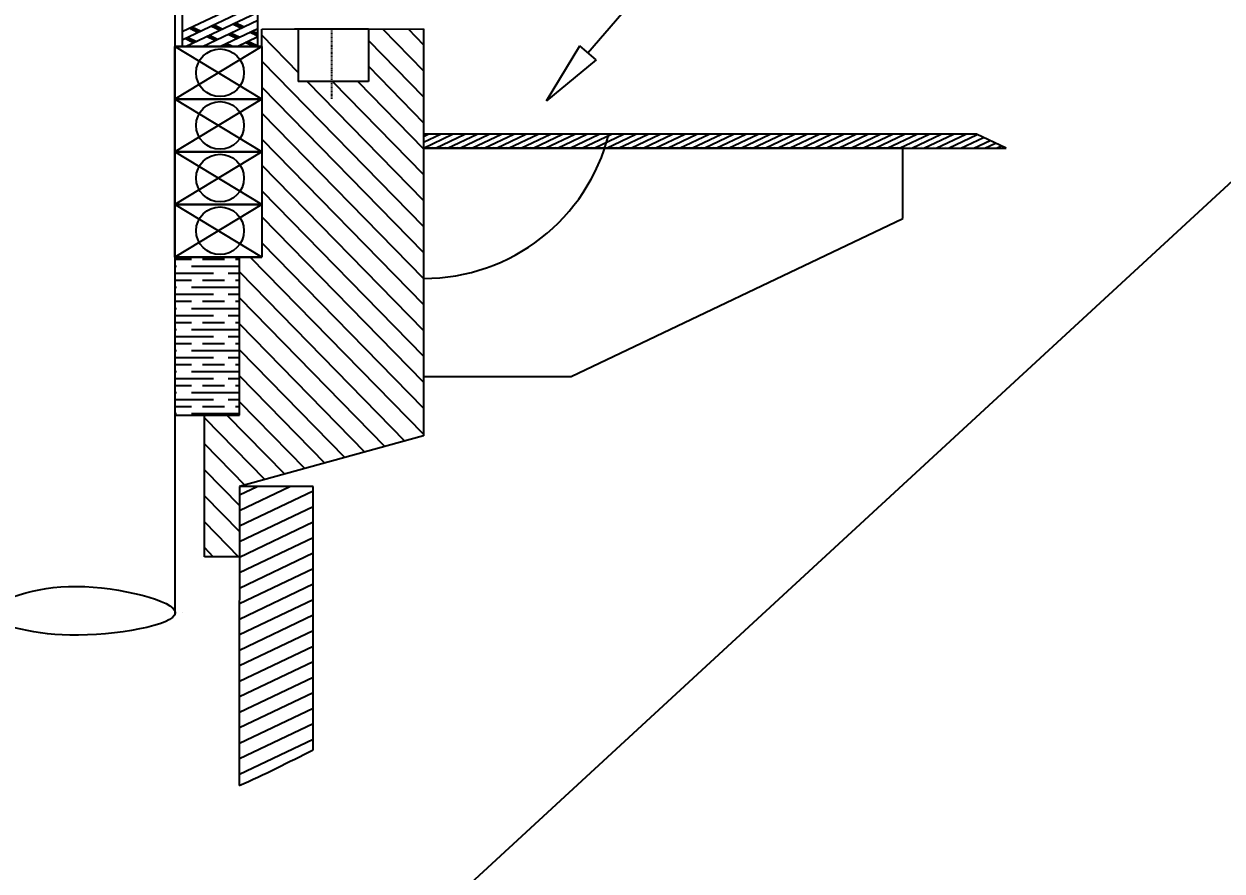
# Model space of a CAD drawing. Header units: millimetres. Extents: x 3739 to 12124, y 1417 to 5764.
# Drawn here: x 4859.5 to 5047.7, y 4742.3 to 4875.4 of the extents above; entities that cross this region are included whole.
import ezdxf
from ezdxf import colors
from ezdxf.entities.mleader import LeaderData, LeaderLine
from ezdxf.math import Vec2, Vec3

# ---------------------------------------------------------------- set-up
doc = ezdxf.new("R2010")
doc.units = ezdxf.units.MM
doc.header["$MEASUREMENT"] = 0
doc.linetypes.add('CENTER', pattern=[2, 1.25, -0.25, 0.25, -0.25])
doc.styles.get("Standard").update_dxf_attribs({"font": 'arial.ttf'})

# ---------------------------------------------------------------- blocks, each defined once
blk = doc.blocks.new('_ClosedBlank')
at = {"color": 0, "linetype": 'ByBlock', "lineweight": -2}
for p, q in [((-1, 0.167), (0, 0)), ((-1, 0.167), (-1, -0.167)), ((0, 0), (-1, -0.167))]:
    blk.add_line(p, q, dxfattribs=at)

msp = doc.modelspace()

# ---------------------------------------------------------------- linework, layer by layer
for p, q in [((4883.16004, 4932.31254), (4883.16004, 4782.55967)), ((4883.17998, 4932.2707), (4883.17998, 4782.59787)), ((4884.33787, 4895.33546), (4884.33787, 4871.8954)), ((4896.21603, 4871.8954), (4896.21603, 4891.19898)), ((4896.82393, 4874.64), (4922.25894, 4874.64824)), ((4896.82393, 4871.8954), (4896.82393, 4874.64018)), ((4901.99578, 4874.64421), (4913.57473, 4874.64421)), ((4902.57473, 4874.64421), (4902.57473, 4866.37125)), ((4913.57473, 4874.64421), (4913.57473, 4866.37125)), ((4922.25894, 4874.64824), (4922.25894, 4810.70487)), ((4883.17998, 4871.8954), (4883.17998, 4838.80356)), ((4896.82393, 4871.8954), (4883.17998, 4871.8954)), ((4883.17998, 4863.62244), (4883.17998, 4871.8954)), ((4883.17998, 4871.8954), (4896.82393, 4871.8954)), ((4896.82393, 4863.62244), (4883.17998, 4871.8954)), ((4883.17998, 4871.8954), (4896.82393, 4871.8954)), ((4896.82393, 4871.8954), (4883.17998, 4863.62244)), ((4884.33787, 4871.8954), (4896.21603, 4871.8954)), ((4896.82393, 4871.8954), (4896.82393, 4863.62244)), ((4913.57473, 4866.37125), (4902.57473, 4866.37125)), ((4896.82393, 4863.62244), (4883.17998, 4863.62244)), ((4883.17998, 4855.34948), (4883.17998, 4863.62244)), ((4883.17998, 4863.62244), (4896.82393, 4863.62244)), ((4896.82393, 4855.34948), (4883.17998, 4863.62244)), ((4883.17998, 4863.62244), (4896.82393, 4863.62244)), ((4896.82393, 4863.62244), (4883.17998, 4855.34948)), ((4896.82393, 4863.62244), (4896.82393, 4855.34948)), ((4922.25894, 4858.10232), (4922.25894, 4855.8962)), ((5009.13489, 4858.10232), (4922.25894, 4858.10232)), ((4922.25894, 4858.10232), (4922.25894, 4855.8962)), ((5009.13489, 4858.10232), (4922.25894, 4858.10232)), ((5013.76647, 4855.8962), (5009.13489, 4858.10232)), ((4922.25894, 4855.8962), (4922.25894, 4820.0467)), ((4997.52209, 4855.8962), (4922.25894, 4855.8962)), ((4922.25894, 4855.8962), (5013.76647, 4855.8962)), ((4997.52209, 4855.8962), (4922.25894, 4855.8962)), ((4922.25894, 4855.8962), (5013.76647, 4855.8962)), ((4997.52209, 4844.86559), (4997.52209, 4855.8962)), ((4997.52209, 4844.86559), (4997.52209, 4855.8962)), ((4896.82393, 4855.34948), (4883.17998, 4855.34948)), ((4883.17998, 4847.07652), (4883.17998, 4855.34948)), ((4883.17998, 4855.34948), (4896.82393, 4855.34948)), ((4896.82393, 4847.07652), (4883.17998, 4855.34948)), ((4883.17998, 4855.34948), (4896.82393, 4855.34948)), ((4896.82393, 4855.34948), (4883.17998, 4847.07652)), ((4896.82393, 4855.34948), (4896.82393, 4847.07652)), ((4896.82393, 4847.07652), (4883.17998, 4847.07652)), ((4883.17998, 4838.80356), (4883.17998, 4847.07652)), ((4883.17998, 4847.07652), (4896.82393, 4847.07652)), ((4896.82393, 4838.80356), (4883.17998, 4847.07652)), ((4883.17998, 4847.07652), (4896.82393, 4847.07652)), ((4896.82393, 4847.07652), (4883.17998, 4838.80356)), ((4896.82393, 4847.07652), (4896.82393, 4838.80356)), ((4945.41683, 4820.0467), (4997.52209, 4844.86559)), ((4945.41683, 4820.0467), (4997.52209, 4844.86559)), ((4893.31157, 4838.809), (4883.17998, 4838.79811)), ((4883.17998, 4838.80356), (4896.82393, 4838.80356)), ((4896.82393, 4838.80356), (4883.17998, 4838.80356)), ((4883.17998, 4838.79811), (4883.17998, 4813.97986)), ((4893.31157, 4813.97986), (4893.31157, 4838.809)), ((4893.31157, 4813.97986), (4893.31157, 4838.80356)), ((4893.31157, 4813.97986), (4893.31157, 4838.80356)), ((4893.31157, 4838.80356), (4896.82393, 4838.80356)), ((4922.25894, 4820.0467), (4945.41683, 4820.0467)), ((4883.17998, 4813.97986), (4893.31157, 4813.97986)), ((4887.81157, 4791.71359), (4887.81157, 4813.97986)), ((4887.81157, 4813.97986), (4893.31157, 4813.97986)), ((4888.24577, 4813.97986), (4893.31157, 4813.97986)), ((4922.25894, 4810.70487), (4893.31157, 4802.74421)), ((4893.31157, 4802.74421), (4893.31157, 4791.71359)), ((4893.31157, 4791.71359), (4887.81157, 4791.71359)), ((4884.35491, 4782.90237), (4884.35491, 4782.90266))]:
    msp.add_line(p, q)
at = {"linetype": 'Continuous'}
for p, q in [((4884.33787, 4874.22774), (4896.21603, 4879.88557)), ((4884.33787, 4872.94077), (4896.21603, 4878.59859)), ((4884.8451, 4871.8954), (4896.21603, 4877.31162)), ((4886.78095, 4874.10446), (4885.43, 4874.74794)), ((4885.65516, 4874.64069), (4886.06454, 4874.83569)), ((4887.19032, 4874.29945), (4885.83938, 4874.94294)), ((4885.88032, 4874.53345), (4886.28969, 4874.72844)), ((4886.10547, 4874.4262), (4886.51485, 4874.62119)), ((4886.33063, 4874.31895), (4886.74001, 4874.51395)), ((4887.547, 4871.8954), (4896.21603, 4876.02465)), ((4890.17878, 4874.43595), (4888.82783, 4875.07943)), ((4889.05299, 4874.97219), (4889.46237, 4875.16718)), ((4890.58816, 4874.63094), (4889.23721, 4875.27443)), ((4889.27815, 4874.86494), (4889.68753, 4875.05993)), ((4889.50331, 4874.75769), (4889.91269, 4874.95269)), ((4889.72847, 4874.65044), (4890.13784, 4874.84544)), ((4889.95362, 4874.5432), (4890.363, 4874.73819)), ((4890.24889, 4871.8954), (4896.21603, 4874.73768)), ((4893.57662, 4874.76744), (4892.22567, 4875.41093)), ((4892.45083, 4875.30368), (4892.8602, 4875.49867)), ((4893.98599, 4874.96244), (4892.63505, 4875.60592)), ((4892.67598, 4875.19643), (4893.08536, 4875.39143)), ((4892.90114, 4875.08918), (4893.31052, 4875.28418)), ((4893.1263, 4874.98194), (4893.53568, 4875.17693)), ((4893.35146, 4874.87469), (4893.76084, 4875.06968)), ((4915.81727, 4874.64616), (4922.25894, 4868.06615)), ((4919.80849, 4874.64745), (4922.25894, 4872.14438)), ((4886.08501, 4872.48599), (4884.73406, 4873.12948)), ((4884.95922, 4873.02223), (4885.36859, 4873.21723)), ((4886.49438, 4872.68099), (4885.14344, 4873.32447)), ((4885.18437, 4872.91498), (4885.59375, 4873.10998)), ((4885.40953, 4872.80774), (4885.81891, 4873.00273)), ((4885.63469, 4872.70049), (4886.04407, 4872.89548)), ((4885.85985, 4872.59324), (4886.26922, 4872.78824)), ((4886.55579, 4874.2117), (4886.96517, 4874.4067)), ((4889.48284, 4872.81749), (4888.13189, 4873.46097)), ((4888.35705, 4873.35372), (4888.76643, 4873.54872)), ((4889.89222, 4873.01248), (4888.54127, 4873.65597)), ((4888.58221, 4873.24648), (4888.99159, 4873.44147)), ((4888.80737, 4873.13923), (4889.21674, 4873.33422)), ((4889.03252, 4873.03198), (4889.4419, 4873.22698)), ((4889.25768, 4872.92473), (4889.66706, 4873.11973)), ((4892.88067, 4873.14898), (4891.52973, 4873.79246)), ((4891.75488, 4873.68522), (4892.16426, 4873.88021)), ((4893.29005, 4873.34397), (4891.9391, 4873.98746)), ((4891.98004, 4873.57797), (4892.38942, 4873.77296)), ((4892.2052, 4873.47072), (4892.61458, 4873.66572)), ((4892.43036, 4873.36347), (4892.83974, 4873.55847)), ((4892.65552, 4873.25623), (4893.06489, 4873.45122)), ((4892.95078, 4871.8954), (4896.21603, 4873.45071)), ((4895.99194, 4872.057), (4894.641, 4872.70049)), ((4896.21603, 4873.51023), (4894.92756, 4874.12396)), ((4895.15272, 4874.01671), (4895.5621, 4874.2117)), ((4896.21603, 4873.90022), (4895.33694, 4874.31895)), ((4895.37788, 4873.90946), (4895.78725, 4874.10446)), ((4895.60303, 4873.80221), (4896.01241, 4873.99721)), ((4895.82819, 4873.69497), (4896.21603, 4873.8797)), ((4896.05335, 4873.58772), (4896.21603, 4873.66521)), ((4896.82393, 4873.65626), (4902.57473, 4867.78196)), ((4913.57473, 4872.85864), (4922.25894, 4863.98793)), ((4888.14366, 4871.8954), (4887.84533, 4872.0375)), ((4887.99731, 4871.8954), (4888.07049, 4871.93026)), ((4891.41868, 4871.8954), (4890.83379, 4872.174)), ((4891.05894, 4872.06675), (4891.46832, 4872.26175)), ((4892.23744, 4871.8954), (4891.24316, 4872.369)), ((4891.2841, 4871.95951), (4891.69348, 4872.1545)), ((4891.59983, 4871.8954), (4891.91864, 4872.04725)), ((4892.05015, 4871.8954), (4892.14379, 4871.94001)), ((4895.51246, 4871.8954), (4894.23162, 4872.50549)), ((4894.45678, 4872.39825), (4894.86615, 4872.59324)), ((4894.68193, 4872.291), (4895.09131, 4872.48599)), ((4894.90709, 4872.18375), (4895.31647, 4872.37875)), ((4895.13225, 4872.0765), (4895.54163, 4872.2715)), ((4895.35741, 4871.96926), (4895.76679, 4872.16425)), ((4895.65267, 4871.8954), (4896.21603, 4872.16374)), ((4896.82393, 4869.57804), (4922.25894, 4843.59679)), ((4913.57473, 4868.78041), (4922.25894, 4859.9097)), ((4896.82393, 4865.49981), (4922.25894, 4839.51856)), ((4903.95577, 4866.37125), (4922.25894, 4847.67501)), ((4907.94826, 4866.37125), (4922.25894, 4851.75324)), ((4911.94075, 4866.37125), (4922.25894, 4855.83147)), ((4896.82393, 4861.42158), (4922.25894, 4835.44033)), ((4922.25894, 4857.76154), (4922.97439, 4858.10232)), ((4922.25894, 4856.84749), (4924.89335, 4858.10232)), ((4922.25894, 4855.93345), (4926.81231, 4858.10232)), ((4923.70937, 4857.99539), (4923.70937, 4857.99539)), ((4924.09969, 4855.8962), (4928.73127, 4858.10232)), ((4925.62832, 4857.99539), (4925.62832, 4857.99539)), ((4926.01864, 4855.8962), (4930.65022, 4858.10232)), ((4927.54728, 4857.99539), (4927.54728, 4857.99539)), ((4927.9376, 4855.8962), (4932.56918, 4858.10232)), ((4929.46624, 4857.99539), (4929.46624, 4857.99539)), ((4929.85656, 4855.8962), (4934.48814, 4858.10232)), ((4931.3852, 4857.99539), (4931.3852, 4857.99539)), ((4931.77552, 4855.8962), (4936.4071, 4858.10232)), ((4933.30415, 4857.99539), (4933.30415, 4857.99539)), ((4933.69447, 4855.8962), (4938.32605, 4858.10232)), ((4935.22311, 4857.99539), (4935.22311, 4857.99539)), ((4935.61343, 4855.8962), (4940.24501, 4858.10232)), ((4937.14207, 4857.99539), (4937.14207, 4857.99539)), ((4937.53239, 4855.8962), (4942.16397, 4858.10232)), ((4939.06103, 4857.99539), (4939.06103, 4857.99539)), ((4939.45135, 4855.8962), (4944.08293, 4858.10232)), ((4940.97998, 4857.99539), (4940.97998, 4857.99539)), ((4941.3703, 4855.8962), (4946.00188, 4858.10232)), ((4942.89894, 4857.99539), (4942.89894, 4857.99539)), ((4943.28926, 4855.8962), (4947.92084, 4858.10232)), ((4944.8179, 4857.99539), (4944.8179, 4857.99539)), ((4945.20822, 4855.8962), (4949.8398, 4858.10232)), ((4946.73686, 4857.99539), (4946.73686, 4857.99539)), ((4947.12718, 4855.8962), (4951.75876, 4858.10232)), ((4948.65581, 4857.99539), (4948.65581, 4857.99539)), ((4949.04613, 4855.8962), (4953.67771, 4858.10232)), ((4950.57477, 4857.99539), (4950.57477, 4857.99539)), ((4950.96509, 4855.8962), (4955.59667, 4858.10232)), ((4952.49373, 4857.99539), (4952.49373, 4857.99539)), ((4952.88405, 4855.8962), (4957.51563, 4858.10232)), ((4954.41269, 4857.99539), (4954.41269, 4857.99539)), ((4954.80301, 4855.8962), (4959.43459, 4858.10232)), ((4956.33164, 4857.99539), (4956.33164, 4857.99539)), ((4956.72197, 4855.8962), (4961.35354, 4858.10232)), ((4956.72197, 4855.8962), (4961.35354, 4858.10232)), ((4958.2506, 4857.99539), (4958.2506, 4857.99539)), ((4958.64092, 4855.8962), (4963.2725, 4858.10232)), ((4958.64092, 4855.8962), (4963.2725, 4858.10232)), ((4960.16956, 4857.99539), (4960.16956, 4857.99539)), ((4960.16956, 4857.99539), (4960.16956, 4857.99539)), ((4960.55988, 4855.8962), (4965.19146, 4858.10232)), ((4960.55988, 4855.8962), (4965.19146, 4858.10232)), ((4962.08852, 4857.99539), (4962.08852, 4857.99539)), ((4962.08852, 4857.99539), (4962.08852, 4857.99539)), ((4962.47884, 4855.8962), (4967.11042, 4858.10232)), ((4962.47884, 4855.8962), (4967.11042, 4858.10232)), ((4964.00747, 4857.99539), (4964.00747, 4857.99539)), ((4964.00747, 4857.99539), (4964.00747, 4857.99539)), ((4964.3978, 4855.8962), (4969.02937, 4858.10232)), ((4964.3978, 4855.8962), (4969.02937, 4858.10232)), ((4965.92643, 4857.99539), (4965.92643, 4857.99539)), ((4965.92643, 4857.99539), (4965.92643, 4857.99539)), ((4966.31675, 4855.8962), (4970.94833, 4858.10232)), ((4966.31675, 4855.8962), (4970.94833, 4858.10232)), ((4967.84539, 4857.99539), (4967.84539, 4857.99539)), ((4967.84539, 4857.99539), (4967.84539, 4857.99539)), ((4968.23571, 4855.8962), (4972.86729, 4858.10232)), ((4968.23571, 4855.8962), (4972.86729, 4858.10232)), ((4969.76435, 4857.99539), (4969.76435, 4857.99539)), ((4969.76435, 4857.99539), (4969.76435, 4857.99539)), ((4970.15467, 4855.8962), (4974.78625, 4858.10232)), ((4970.15467, 4855.8962), (4974.78625, 4858.10232)), ((4971.6833, 4857.99539), (4971.6833, 4857.99539)), ((4971.6833, 4857.99539), (4971.6833, 4857.99539)), ((4972.07363, 4855.8962), (4976.7052, 4858.10232)), ((4972.07363, 4855.8962), (4976.7052, 4858.10232)), ((4973.60226, 4857.99539), (4973.60226, 4857.99539)), ((4973.99258, 4855.8962), (4978.62416, 4858.10232)), ((4975.52122, 4857.99539), (4975.52122, 4857.99539)), ((4975.91154, 4855.8962), (4980.54312, 4858.10232)), ((4977.44018, 4857.99539), (4977.44018, 4857.99539)), ((4977.8305, 4855.8962), (4982.46208, 4858.10232)), ((4979.35913, 4857.99539), (4979.35913, 4857.99539)), ((4979.74946, 4855.8962), (4984.38103, 4858.10232)), ((4981.27809, 4857.99539), (4981.27809, 4857.99539)), ((4981.66841, 4855.8962), (4986.29999, 4858.10232)), ((4983.19705, 4857.99539), (4983.19705, 4857.99539)), ((4983.58737, 4855.8962), (4988.21895, 4858.10232)), ((4985.11601, 4857.99539), (4985.11601, 4857.99539)), ((4985.50633, 4855.8962), (4990.13791, 4858.10232)), ((4987.03497, 4857.99539), (4987.03497, 4857.99539)), ((4987.42529, 4855.8962), (4992.05686, 4858.10232)), ((4988.95392, 4857.99539), (4988.95392, 4857.99539)), ((4989.34424, 4855.8962), (4993.97582, 4858.10232)), ((4990.87288, 4857.99539), (4990.87288, 4857.99539)), ((4991.2632, 4855.8962), (4995.89478, 4858.10232)), ((4992.79184, 4857.99539), (4992.79184, 4857.99539)), ((4993.18216, 4855.8962), (4997.81374, 4858.10232)), ((4994.7108, 4857.99539), (4994.7108, 4857.99539)), ((4995.10112, 4855.8962), (4999.73269, 4858.10232)), ((4996.62975, 4857.99539), (4996.62975, 4857.99539)), ((4997.02007, 4855.8962), (5001.65165, 4858.10232)), ((4998.54871, 4857.99539), (4998.54871, 4857.99539)), ((4998.93903, 4855.8962), (5003.57061, 4858.10232)), ((5000.46767, 4857.99539), (5000.46767, 4857.99539)), ((5000.85799, 4855.8962), (5005.48957, 4858.10232)), ((5002.38663, 4857.99539), (5002.38663, 4857.99539)), ((5002.77695, 4855.8962), (5007.40853, 4858.10232)), ((5004.30558, 4857.99539), (5004.30558, 4857.99539)), ((5004.6959, 4855.8962), (5009.23119, 4858.05646)), ((5006.66448, 4855.8962), (5010.21547, 4857.58762)), ((4896.82393, 4857.34335), (4922.25894, 4831.3621)), ((4922.74989, 4857.53836), (4922.74989, 4857.53836)), ((4922.74989, 4856.62432), (4922.74989, 4856.62432)), ((4923.70937, 4857.08134), (4923.70937, 4857.08134)), ((4923.70937, 4856.1673), (4923.70937, 4856.1673)), ((4924.66884, 4857.53836), (4924.66884, 4857.53836)), ((4924.66884, 4856.62432), (4924.66884, 4856.62432)), ((4925.62832, 4857.08134), (4925.62832, 4857.08134)), ((4925.62832, 4856.1673), (4925.62832, 4856.1673)), ((4926.5878, 4857.53836), (4926.5878, 4857.53836)), ((4926.5878, 4856.62432), (4926.5878, 4856.62432)), ((4927.54728, 4857.08134), (4927.54728, 4857.08134)), ((4927.54728, 4856.1673), (4927.54728, 4856.1673)), ((4928.50676, 4857.53836), (4928.50676, 4857.53836)), ((4928.50676, 4856.62432), (4928.50676, 4856.62432)), ((4929.46624, 4857.08134), (4929.46624, 4857.08134)), ((4929.46624, 4856.1673), (4929.46624, 4856.1673)), ((4930.42572, 4857.53836), (4930.42572, 4857.53836)), ((4930.42572, 4856.62432), (4930.42572, 4856.62432)), ((4931.3852, 4857.08134), (4931.3852, 4857.08134)), ((4931.3852, 4856.1673), (4931.3852, 4856.1673)), ((4932.34467, 4857.53836), (4932.34467, 4857.53836)), ((4932.34467, 4856.62432), (4932.34467, 4856.62432)), ((4933.30415, 4857.08134), (4933.30415, 4857.08134)), ((4933.30415, 4856.1673), (4933.30415, 4856.1673)), ((4934.26363, 4857.53836), (4934.26363, 4857.53836)), ((4934.26363, 4856.62432), (4934.26363, 4856.62432)), ((4935.22311, 4857.08134), (4935.22311, 4857.08134)), ((4935.22311, 4856.1673), (4935.22311, 4856.1673)), ((4936.18259, 4857.53836), (4936.18259, 4857.53836)), ((4936.18259, 4856.62432), (4936.18259, 4856.62432)), ((4937.14207, 4857.08134), (4937.14207, 4857.08134)), ((4937.14207, 4856.1673), (4937.14207, 4856.1673)), ((4938.10155, 4857.53836), (4938.10155, 4857.53836)), ((4938.10155, 4856.62432), (4938.10155, 4856.62432)), ((4939.06103, 4857.08134), (4939.06103, 4857.08134)), ((4939.06103, 4856.1673), (4939.06103, 4856.1673)), ((4940.02051, 4857.53836), (4940.02051, 4857.53836)), ((4940.02051, 4856.62432), (4940.02051, 4856.62432)), ((4940.97998, 4857.08134), (4940.97998, 4857.08134)), ((4940.97998, 4856.1673), (4940.97998, 4856.1673)), ((4941.93946, 4857.53836), (4941.93946, 4857.53836)), ((4941.93946, 4856.62432), (4941.93946, 4856.62432)), ((4942.89894, 4857.08134), (4942.89894, 4857.08134)), ((4942.89894, 4856.1673), (4942.89894, 4856.1673)), ((4943.85842, 4857.53836), (4943.85842, 4857.53836)), ((4943.85842, 4856.62432), (4943.85842, 4856.62432)), ((4944.8179, 4857.08134), (4944.8179, 4857.08134)), ((4944.8179, 4856.1673), (4944.8179, 4856.1673)), ((4945.77738, 4857.53836), (4945.77738, 4857.53836)), ((4945.77738, 4856.62432), (4945.77738, 4856.62432)), ((4946.73686, 4857.08134), (4946.73686, 4857.08134)), ((4946.73686, 4856.1673), (4946.73686, 4856.1673)), ((4947.69634, 4857.53836), (4947.69634, 4857.53836)), ((4947.69634, 4856.62432), (4947.69634, 4856.62432)), ((4948.65581, 4857.08134), (4948.65581, 4857.08134)), ((4948.65581, 4856.1673), (4948.65581, 4856.1673)), ((4949.61529, 4857.53836), (4949.61529, 4857.53836)), ((4949.61529, 4856.62432), (4949.61529, 4856.62432)), ((4950.57477, 4857.08134), (4950.57477, 4857.08134)), ((4950.57477, 4856.1673), (4950.57477, 4856.1673)), ((4951.53425, 4857.53836), (4951.53425, 4857.53836)), ((4951.53425, 4856.62432), (4951.53425, 4856.62432)), ((4952.49373, 4857.08134), (4952.49373, 4857.08134)), ((4952.49373, 4856.1673), (4952.49373, 4856.1673)), ((4953.45321, 4857.53836), (4953.45321, 4857.53836)), ((4953.45321, 4856.62432), (4953.45321, 4856.62432)), ((4954.41269, 4857.08134), (4954.41269, 4857.08134)), ((4954.41269, 4856.1673), (4954.41269, 4856.1673)), ((4955.37217, 4857.53836), (4955.37217, 4857.53836)), ((4955.37217, 4856.62432), (4955.37217, 4856.62432)), ((4956.33164, 4857.08134), (4956.33164, 4857.08134)), ((4956.33164, 4856.1673), (4956.33164, 4856.1673)), ((4957.29112, 4857.53836), (4957.29112, 4857.53836)), ((4957.29112, 4856.62432), (4957.29112, 4856.62432)), ((4958.2506, 4857.08134), (4958.2506, 4857.08134)), ((4958.2506, 4856.1673), (4958.2506, 4856.1673)), ((4959.21008, 4857.53836), (4959.21008, 4857.53836)), ((4959.21008, 4856.62432), (4959.21008, 4856.62432)), ((4960.16956, 4857.08134), (4960.16956, 4857.08134)), ((4960.16956, 4857.08134), (4960.16956, 4857.08134)), ((4960.16956, 4856.1673), (4960.16956, 4856.1673)), ((4960.16956, 4856.1673), (4960.16956, 4856.1673)), ((4961.12904, 4857.53836), (4961.12904, 4857.53836)), ((4961.12904, 4857.53836), (4961.12904, 4857.53836)), ((4961.12904, 4856.62432), (4961.12904, 4856.62432)), ((4961.12904, 4856.62432), (4961.12904, 4856.62432)), ((4962.08852, 4857.08134), (4962.08852, 4857.08134)), ((4962.08852, 4857.08134), (4962.08852, 4857.08134)), ((4962.08852, 4856.1673), (4962.08852, 4856.1673)), ((4962.08852, 4856.1673), (4962.08852, 4856.1673)), ((4963.048, 4857.53836), (4963.048, 4857.53836)), ((4963.048, 4857.53836), (4963.048, 4857.53836)), ((4963.048, 4856.62432), (4963.048, 4856.62432)), ((4963.048, 4856.62432), (4963.048, 4856.62432)), ((4964.00747, 4857.08134), (4964.00747, 4857.08134)), ((4964.00747, 4857.08134), (4964.00747, 4857.08134)), ((4964.00747, 4856.1673), (4964.00747, 4856.1673)), ((4964.00747, 4856.1673), (4964.00747, 4856.1673)), ((4964.96695, 4857.53836), (4964.96695, 4857.53836)), ((4964.96695, 4857.53836), (4964.96695, 4857.53836)), ((4964.96695, 4856.62432), (4964.96695, 4856.62432)), ((4964.96695, 4856.62432), (4964.96695, 4856.62432)), ((4965.92643, 4857.08134), (4965.92643, 4857.08134)), ((4965.92643, 4857.08134), (4965.92643, 4857.08134)), ((4965.92643, 4856.1673), (4965.92643, 4856.1673)), ((4965.92643, 4856.1673), (4965.92643, 4856.1673)), ((4966.88591, 4857.53836), (4966.88591, 4857.53836)), ((4966.88591, 4857.53836), (4966.88591, 4857.53836)), ((4966.88591, 4856.62432), (4966.88591, 4856.62432)), ((4966.88591, 4856.62432), (4966.88591, 4856.62432)), ((4967.84539, 4857.08134), (4967.84539, 4857.08134)), ((4967.84539, 4857.08134), (4967.84539, 4857.08134)), ((4967.84539, 4856.1673), (4967.84539, 4856.1673)), ((4967.84539, 4856.1673), (4967.84539, 4856.1673)), ((4968.80487, 4857.53836), (4968.80487, 4857.53836)), ((4968.80487, 4857.53836), (4968.80487, 4857.53836)), ((4968.80487, 4856.62432), (4968.80487, 4856.62432)), ((4968.80487, 4856.62432), (4968.80487, 4856.62432)), ((4969.76435, 4857.08134), (4969.76435, 4857.08134)), ((4969.76435, 4857.08134), (4969.76435, 4857.08134)), ((4969.76435, 4856.1673), (4969.76435, 4856.1673)), ((4969.76435, 4856.1673), (4969.76435, 4856.1673)), ((4970.72383, 4857.53836), (4970.72383, 4857.53836)), ((4970.72383, 4857.53836), (4970.72383, 4857.53836)), ((4970.72383, 4856.62432), (4970.72383, 4856.62432)), ((4970.72383, 4856.62432), (4970.72383, 4856.62432)), ((4971.6833, 4857.08134), (4971.6833, 4857.08134)), ((4971.6833, 4857.08134), (4971.6833, 4857.08134)), ((4971.6833, 4856.1673), (4971.6833, 4856.1673)), ((4971.6833, 4856.1673), (4971.6833, 4856.1673)), ((4972.64278, 4857.53836), (4972.64278, 4857.53836)), ((4972.64278, 4857.53836), (4972.64278, 4857.53836)), ((4972.64278, 4856.62432), (4972.64278, 4856.62432)), ((4972.64278, 4856.62432), (4972.64278, 4856.62432)), ((4973.60226, 4857.08134), (4973.60226, 4857.08134)), ((4973.60226, 4856.1673), (4973.60226, 4856.1673)), ((4974.56174, 4857.53836), (4974.56174, 4857.53836)), ((4974.56174, 4856.62432), (4974.56174, 4856.62432)), ((4975.52122, 4857.08134), (4975.52122, 4857.08134)), ((4975.52122, 4856.1673), (4975.52122, 4856.1673)), ((4976.4807, 4857.53836), (4976.4807, 4857.53836)), ((4976.4807, 4856.62432), (4976.4807, 4856.62432)), ((4977.44018, 4857.08134), (4977.44018, 4857.08134)), ((4977.44018, 4856.1673), (4977.44018, 4856.1673)), ((4978.39966, 4857.53836), (4978.39966, 4857.53836)), ((4978.39966, 4856.62432), (4978.39966, 4856.62432)), ((4979.35913, 4857.08134), (4979.35913, 4857.08134)), ((4979.35913, 4856.1673), (4979.35913, 4856.1673)), ((4980.31861, 4857.53836), (4980.31861, 4857.53836)), ((4980.31861, 4856.62432), (4980.31861, 4856.62432)), ((4981.27809, 4857.08134), (4981.27809, 4857.08134)), ((4981.27809, 4856.1673), (4981.27809, 4856.1673)), ((4982.23757, 4857.53836), (4982.23757, 4857.53836)), ((4982.23757, 4856.62432), (4982.23757, 4856.62432)), ((4983.19705, 4857.08134), (4983.19705, 4857.08134)), ((4983.19705, 4856.1673), (4983.19705, 4856.1673)), ((4984.15653, 4857.53836), (4984.15653, 4857.53836)), ((4984.15653, 4856.62432), (4984.15653, 4856.62432)), ((4985.11601, 4857.08134), (4985.11601, 4857.08134)), ((4985.11601, 4856.1673), (4985.11601, 4856.1673)), ((4986.07549, 4857.53836), (4986.07549, 4857.53836)), ((4986.07549, 4856.62432), (4986.07549, 4856.62432)), ((4987.03497, 4857.08134), (4987.03497, 4857.08134)), ((4987.03497, 4856.1673), (4987.03497, 4856.1673)), ((4987.99444, 4857.53836), (4987.99444, 4857.53836)), ((4987.99444, 4856.62432), (4987.99444, 4856.62432)), ((4988.95392, 4857.08134), (4988.95392, 4857.08134)), ((4988.95392, 4856.1673), (4988.95392, 4856.1673)), ((4989.9134, 4857.53836), (4989.9134, 4857.53836)), ((4989.9134, 4856.62432), (4989.9134, 4856.62432)), ((4990.87288, 4857.08134), (4990.87288, 4857.08134)), ((4990.87288, 4856.1673), (4990.87288, 4856.1673)), ((4991.83236, 4857.53836), (4991.83236, 4857.53836)), ((4991.83236, 4856.62432), (4991.83236, 4856.62432)), ((4992.79184, 4857.08134), (4992.79184, 4857.08134)), ((4992.79184, 4856.1673), (4992.79184, 4856.1673)), ((4993.75132, 4857.53836), (4993.75132, 4857.53836)), ((4993.75132, 4856.62432), (4993.75132, 4856.62432)), ((4994.7108, 4857.08134), (4994.7108, 4857.08134)), ((4994.7108, 4856.1673), (4994.7108, 4856.1673)), ((4995.67027, 4857.53836), (4995.67027, 4857.53836)), ((4995.67027, 4856.62432), (4995.67027, 4856.62432)), ((4996.62975, 4857.08134), (4996.62975, 4857.08134)), ((4996.62975, 4856.1673), (4996.62975, 4856.1673)), ((4997.58923, 4857.53836), (4997.58923, 4857.53836)), ((4997.58923, 4856.62432), (4997.58923, 4856.62432)), ((4998.54871, 4857.08134), (4998.54871, 4857.08134)), ((4998.54871, 4856.1673), (4998.54871, 4856.1673)), ((4999.50819, 4857.53836), (4999.50819, 4857.53836)), ((4999.50819, 4856.62432), (4999.50819, 4856.62432)), ((5000.46767, 4857.08134), (5000.46767, 4857.08134)), ((5000.46767, 4856.1673), (5000.46767, 4856.1673)), ((5001.42715, 4857.53836), (5001.42715, 4857.53836)), ((5001.42715, 4856.62432), (5001.42715, 4856.62432)), ((5002.38663, 4857.08134), (5002.38663, 4857.08134)), ((5002.38663, 4856.1673), (5002.38663, 4856.1673)), ((5003.3461, 4857.53836), (5003.3461, 4857.53836)), ((5003.3461, 4856.62432), (5003.3461, 4856.62432)), ((5004.30558, 4857.08134), (5004.30558, 4857.08134)), ((5004.30558, 4856.1673), (5004.30558, 4856.1673)), ((5008.66691, 4855.8962), (5011.24126, 4857.12242)), ((5010.41564, 4855.8962), (5012.11562, 4856.70594)), ((5012.22656, 4855.8962), (5013.02108, 4856.27465)), ((4896.82393, 4853.26512), (4922.25894, 4827.28388)), ((4896.82393, 4849.1869), (4922.25894, 4823.20565)), ((4896.82393, 4845.10867), (4922.25894, 4819.12742)), ((4896.82393, 4841.03044), (4922.25894, 4815.04919)), ((4895.0115, 4838.80356), (4922.25894, 4810.97096)), ((4885.76966, 4838.41331), (4883.17998, 4838.41331)), ((4883.45387, 4837.31025), (4883.17998, 4837.31025)), ((4893.31157, 4837.31025), (4885.76966, 4837.31025)), ((4890.98018, 4838.41331), (4887.5065, 4838.41331)), ((4893.31157, 4838.41331), (4892.71703, 4838.41331)), ((4889.24334, 4836.20719), (4883.17998, 4836.20719)), ((4885.76966, 4835.10412), (4883.17998, 4835.10412)), ((4890.98018, 4835.10412), (4887.5065, 4835.10412)), ((4893.31157, 4836.20719), (4891.55913, 4836.20719)), ((4893.31157, 4835.10412), (4892.71703, 4835.10412)), ((4893.31157, 4836.46177), (4919.31857, 4809.89625)), ((4883.45387, 4834.00106), (4883.17998, 4834.00106)), ((4893.31157, 4834.00106), (4885.76966, 4834.00106)), ((4889.24334, 4832.898), (4883.17998, 4832.898)), ((4885.76966, 4831.79494), (4883.17998, 4831.79494)), ((4890.98018, 4831.79494), (4887.5065, 4831.79494)), ((4893.31157, 4832.898), (4891.55913, 4832.898)), ((4893.31157, 4831.79494), (4892.71703, 4831.79494)), ((4893.31157, 4832.38355), (4916.17295, 4809.03119)), ((4883.45387, 4830.69188), (4883.17998, 4830.69188)), ((4889.24334, 4829.58882), (4883.17998, 4829.58882)), ((4893.31157, 4830.69188), (4885.76966, 4830.69188)), ((4893.31157, 4829.58882), (4891.55913, 4829.58882)), ((4885.76966, 4828.48576), (4883.17998, 4828.48576)), ((4890.98018, 4828.48576), (4887.5065, 4828.48576)), ((4893.31157, 4828.48576), (4892.71703, 4828.48576)), ((4893.31157, 4828.30532), (4913.02734, 4808.16614)), ((4883.45387, 4827.38269), (4883.17998, 4827.38269)), ((4889.24334, 4826.27963), (4883.17998, 4826.27963)), ((4893.31157, 4827.38269), (4885.76966, 4827.38269)), ((4893.31157, 4826.27963), (4891.55913, 4826.27963)), ((4885.76966, 4825.17657), (4883.17998, 4825.17657)), ((4883.45387, 4824.07351), (4883.17998, 4824.07351)), ((4893.31157, 4824.07351), (4885.76966, 4824.07351)), ((4890.98018, 4825.17657), (4887.5065, 4825.17657)), ((4893.31157, 4825.17657), (4892.71703, 4825.17657)), ((4893.31157, 4824.22709), (4909.88172, 4807.30108)), ((4889.24334, 4822.97045), (4883.17998, 4822.97045)), ((4885.76966, 4821.86739), (4883.17998, 4821.86739)), ((4890.98018, 4821.86739), (4887.5065, 4821.86739)), ((4893.31157, 4822.97045), (4891.55913, 4822.97045)), ((4893.31157, 4821.86739), (4892.71703, 4821.86739)), ((4883.45387, 4820.76432), (4883.17998, 4820.76432)), ((4893.31157, 4820.76432), (4885.76966, 4820.76432)), ((4893.31157, 4820.14886), (4906.73611, 4806.43602)), ((4889.24334, 4819.66126), (4883.17998, 4819.66126)), ((4885.76966, 4818.5582), (4883.17998, 4818.5582)), ((4890.98018, 4818.5582), (4887.5065, 4818.5582)), ((4893.31157, 4819.66126), (4891.55913, 4819.66126)), ((4893.31157, 4818.5582), (4892.71703, 4818.5582)), ((4883.45387, 4817.45514), (4883.17998, 4817.45514)), ((4889.24334, 4816.35208), (4883.17998, 4816.35208)), ((4893.31157, 4817.45514), (4885.76966, 4817.45514)), ((4893.31157, 4816.35208), (4891.55913, 4816.35208)), ((4885.76966, 4815.24902), (4883.17998, 4815.24902)), ((4890.98018, 4815.24902), (4887.5065, 4815.24902)), ((4893.31157, 4815.24902), (4892.71703, 4815.24902)), ((4893.31157, 4816.07063), (4903.59049, 4805.57096)), ((4883.45387, 4814.14596), (4883.17998, 4814.14596)), ((4893.31157, 4814.14596), (4885.76966, 4814.14596)), ((4887.81157, 4813.5323), (4897.29926, 4803.84084)), ((4891.3659, 4813.97986), (4900.44488, 4804.7059)), ((4887.81157, 4809.45407), (4894.15365, 4802.97578)), ((4887.81157, 4805.37584), (4893.31157, 4799.75772)), ((4887.81157, 4801.29761), (4893.31157, 4795.67949)), ((4893.31157, 4801.41454), (4896.10311, 4802.74421)), ((4893.31157, 4798.97709), (4901.22033, 4802.74421)), ((4893.31157, 4796.53965), (4904.89052, 4802.05495)), ((4893.31157, 4794.1022), (4904.89052, 4799.61751)), ((4887.81157, 4797.21938), (4893.2016, 4791.71359)), ((4893.31157, 4791.66476), (4904.89052, 4797.18007)), ((4893.31157, 4789.22731), (4904.89052, 4794.74262)), ((4887.81157, 4793.14116), (4889.20912, 4791.71359)), ((4893.31157, 4786.78987), (4904.89052, 4792.30518)), ((4893.31157, 4784.35242), (4904.89052, 4789.86773)), ((4893.31157, 4781.91498), (4904.89052, 4787.43029)), ((4893.31157, 4779.47754), (4904.89052, 4784.99284)), ((4893.31157, 4777.04009), (4904.89052, 4782.5554)), ((4893.31157, 4774.60265), (4904.89052, 4780.11795)), ((4893.31157, 4772.1652), (4904.89052, 4777.68051)), ((4893.31157, 4769.72776), (4904.89052, 4775.24307)), ((4893.31157, 4767.29031), (4904.89052, 4772.80562)), ((4893.31157, 4764.85287), (4904.89052, 4770.36818)), ((4893.31157, 4762.41542), (4904.89052, 4767.93073)), ((4893.31157, 4759.97798), (4904.89052, 4765.49329)), ((4893.31157, 4757.54054), (4904.89052, 4763.05584))]:
    msp.add_line(p, q, dxfattribs=at)
at = {"linetype": 'CENTER', "ltscale": 0.1}
msp.add_line((4907.78525, 4874.64421), (4907.78525, 4863.6136), dxfattribs=at)
at = {"linetype": 'ByBlock', "lineweight": -2}
msp.add_lwpolyline([(4948.07932, 4870.89749), (5078.90859, 5022.40557)], dxfattribs=at)
for centre in [(4890.27695, 4867.75892), (4890.27695, 4859.48596), (4890.27695, 4851.213), (4890.27695, 4842.94004)]:
    msp.add_circle(centre, 3.75)
msp.add_arc((4922.25894, 4865.44033), 30, 270, 345.841788)
for points in [[(4893.31157, 4802.74421), (4893.31157, 4787.57711), (4893.31157, 4772.41002), (4893.27205, 4755.74737)], [(4904.89052, 4802.74421), (4901.03087, 4802.74421), (4897.17122, 4802.74421), (4893.31157, 4802.74421)], [(4904.89052, 4761.38985), (4904.89052, 4775.17463), (4904.89052, 4788.95942), (4904.89052, 4802.74421)], [(4893.27205, 4755.74737), (4897.24168, 4757.46841), (4901.0661, 4759.42913), (4904.89052, 4761.38985)]]:
    msp.add_open_spline(points, degree=3)
msp.add_open_spline([(4818.16004, 4782.88383), (4821.41973, 4781.17929), (4832.2442, 4777.34314), (4851.39916, 4782.50707), (4865.27719, 4789.24792), (4892.37903, 4782.5639), (4865.12557, 4777.70698), (4855.43306, 4781.20213), (4850.76951, 4782.88383)], degree=3, knots=[0, 0, 0, 0, 24.421016525, 54.960776721, 83.466034449, 111.118439858, 139.351498227, 165.533086102, 165.533086102, 165.533086102, 165.533086102])

# ---------------------------------------------------------------- block references
at = {"lineweight": -2, "xscale": 10, "yscale": 10, "zscale": 10, "rotation": 229.1889466311706}
msp.add_blockref('_ClosedBlank', (4941.54365, 4863.3288), dxfattribs=at)

# ---------------------------------------------------------------- leaders
ml = msp.add_multileader_mtext('Standard')
ml.set_content('Stock Tube ', color=256)
ml.set_leader_properties()
ml.set_arrow_properties(name='CLOSEDBLANK')
ml.build(insert=Vec2(0, 0))
ml.multileader.update_dxf_attribs({"text_left_attachment_type": 6, "dogleg_length": 0.36, "arrow_head_size": 10})
ctx = ml.context
ctx.base_point, ctx.char_height, ctx.arrow_head_size, ctx.landing_gap_size, ctx.plane_origin = Vec3(5240.2102, 4880.92336), 65, 10, 15, Vec3(4967.8401, 4809.63539)
ctx.left_attachment, ctx.text_align_type = 6, 2
notes = []
notes.append((ctx, [(0, (1, 1, 0), (5081.95697, 4880.92336), (1, 0), 158.25323, [(0, [(4863.07817, 4678.98609)], 0, [])])]))
ctx.mtext.insert, ctx.mtext.alignment, ctx.mtext.line_spacing_factor, ctx.mtext.flow_direction = Vec3(5706.66313, 4958.92336), 3, 0.8, 5
ml = msp.add_multileader_mtext('Standard')
ml.set_content('Lower Bearing', color=256)
ml.set_leader_properties()
ml.set_arrow_properties(name='CLOSEDBLANK')
ml.build(insert=Vec2(0, 0))
ml.multileader.update_dxf_attribs({"text_left_attachment_type": 6, "dogleg_length": 0.36, "arrow_head_size": 10})
ctx = ml.context
ctx.base_point, ctx.char_height, ctx.arrow_head_size, ctx.landing_gap_size, ctx.plane_origin = Vec3(5181.60767, 4766.15697), 65, 10, 15, Vec3(5107.53888, 4703.28903)
ctx.left_attachment, ctx.text_align_type = 6, 1
notes.append((ctx, [(0, (1, 1, 0), (5146.4902, 4766.15697), (1, 0), 35.11747, [(0, [(5002.77695, 4572.63972)], 0, [])])]))
ctx.mtext.insert, ctx.mtext.alignment, ctx.mtext.line_spacing_factor, ctx.mtext.flow_direction = Vec3(5483.01114, 4850.26679), 2, 0.8, 5
for ctx, leaders in notes:
    for number, flags, end, landing, length, lines in leaders:
        leader = LeaderData()
        leader.index, (leader.has_last_leader_line, leader.has_dogleg_vector, leader.attachment_direction) = number, flags
        leader.last_leader_point, leader.dogleg_vector, leader.dogleg_length = Vec3(end), Vec3(landing), length
        for number, points, colour, breaks in lines:
            line = LeaderLine()
            line.index, line.vertices, line.color, line.breaks = number, Vec3.list(points), colors.encode_raw_color(colour), breaks
            leader.lines.append(line)
        ctx.leaders.append(leader)

doc.saveas('drawing.dxf')
